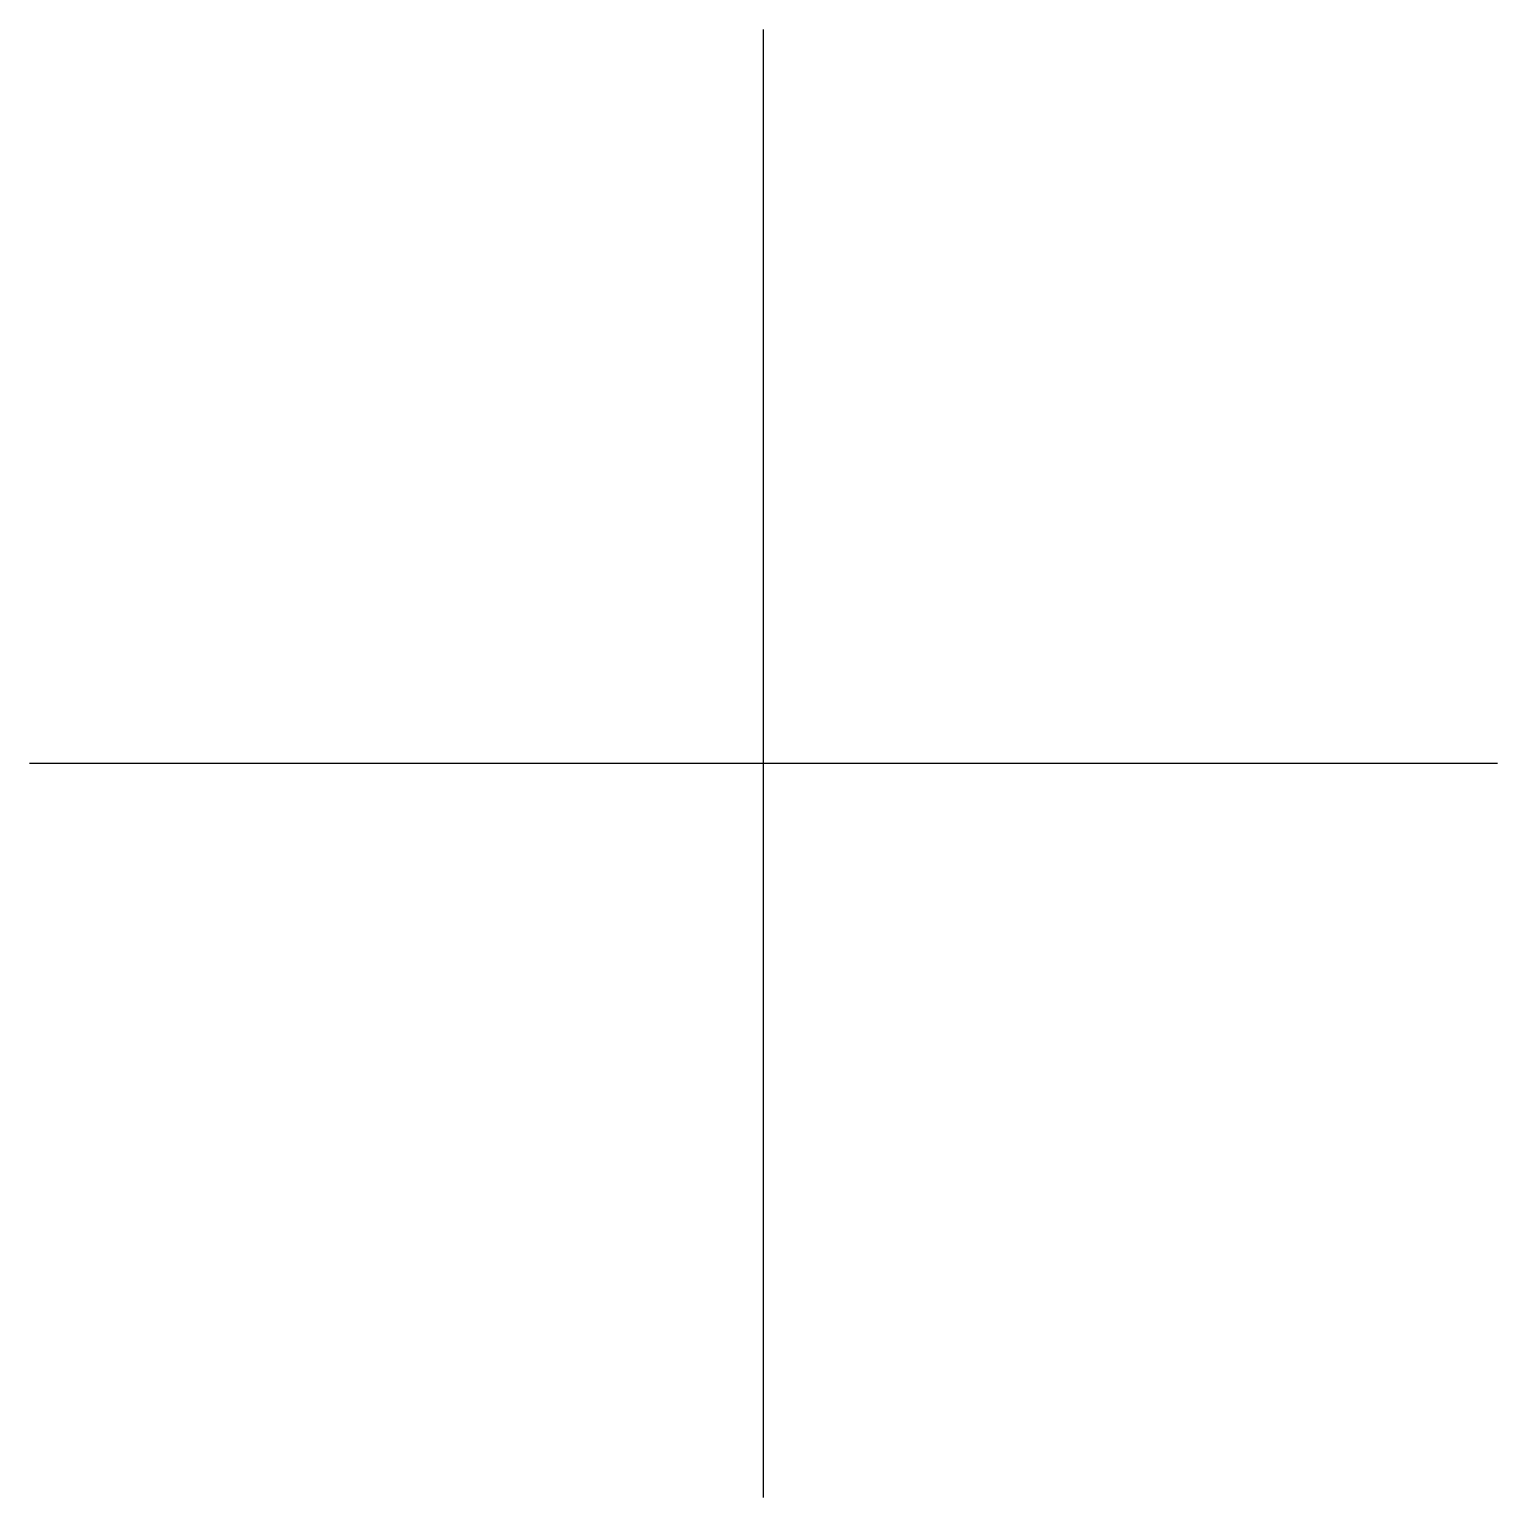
# Model space of a CAD drawing. Extents: x 209.5 to 213.5, y 146.5 to 150.5.
import ezdxf

# ---------------------------------------------------------------- set-up
doc = ezdxf.new("R2010")
doc.units = 0
doc.header["$MEASUREMENT"] = 0

msp = doc.modelspace()

# ---------------------------------------------------------------- linework, layer by layer
at = {"lineweight": -3}
for p, q in [((211.5, 146.5), (211.5, 150.5)), ((213.5, 148.5), (209.5, 148.5))]:
    msp.add_line(p, q, dxfattribs=at)

doc.saveas('drawing.dxf')
